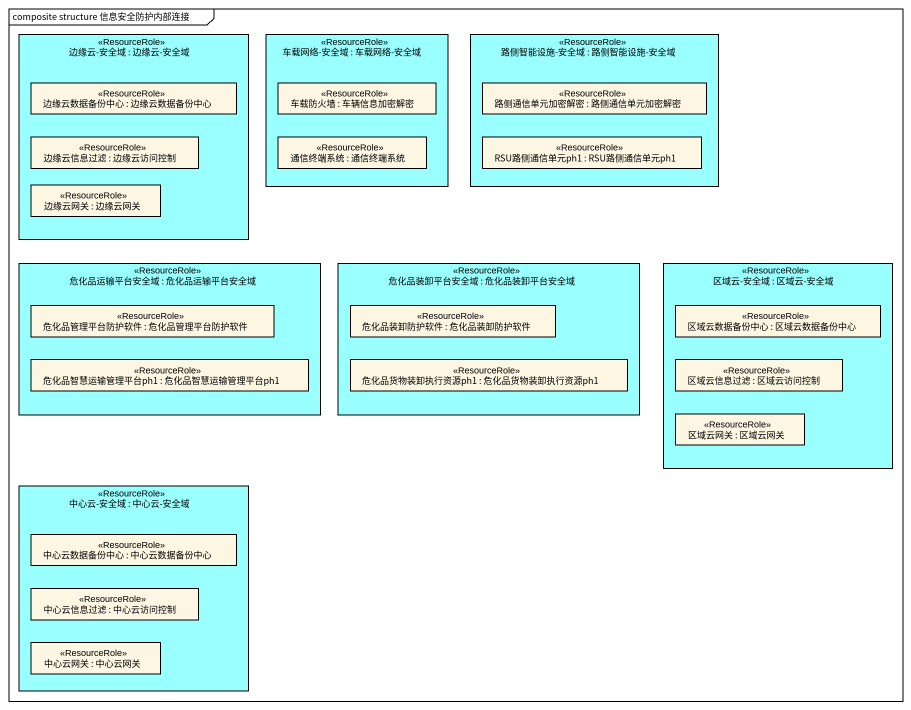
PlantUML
@startuml
mainframe composite structure 信息安全防护内部连接
rectangle "边缘云-安全域 : 边缘云-安全域" as 边缘云_安全域 <<ResourceRole>> #99FFFF {
  rectangle "边缘云数据备份中心 : 边缘云数据备份中心" as 边缘云数据备份中心 <<ResourceRole>>
  rectangle "边缘云信息过滤 : 边缘云访问控制" as 边缘云信息过滤 <<ResourceRole>>
  rectangle "边缘云网关 : 边缘云网关" as 边缘云网关 <<ResourceRole>>
}
rectangle "车载网络-安全域 : 车载网络-安全域" as 车载网络_安全域 <<ResourceRole>> #99FFFF {
  rectangle "车载防火墙 : 车辆信息加密解密" as 车载防火墙 <<ResourceRole>>
  rectangle "通信终端系统 : 通信终端系统" as 通信终端系统 <<ResourceRole>>
}
rectangle "路侧智能设施-安全域 : 路侧智能设施-安全域" as 路侧智能设施_安全域 <<ResourceRole>> #99FFFF {
  rectangle "路侧通信单元加密解密 : 路侧通信单元加密解密" as 路侧通信单元加密解密 <<ResourceRole>>
  rectangle "RSU路侧通信单元ph1 : RSU路侧通信单元ph1" as RSU路侧通信单元ph1 <<ResourceRole>>
}
rectangle "危化品运输平台安全域 : 危化品运输平台安全域" as 危化品运输平台安全域 <<ResourceRole>> #99FFFF {
  rectangle "危化品管理平台防护软件 : 危化品管理平台防护软件" as 危化品管理平台防护软件 <<ResourceRole>>
  rectangle "危化品智慧运输管理平台ph1 : 危化品智慧运输管理平台ph1" as 危化品智慧运输管理平台ph1 <<ResourceRole>>
}
rectangle "危化品装卸平台安全域 : 危化品装卸平台安全域" as 危化品装卸平台安全域 <<ResourceRole>> #99FFFF {
  rectangle "危化品装卸防护软件 : 危化品装卸防护软件" as 危化品装卸防护软件 <<ResourceRole>>
  rectangle "危化品货物装卸执行资源ph1 : 危化品货物装卸执行资源ph1" as 危化品货物装卸执行资源ph1 <<ResourceRole>>
}
rectangle "区域云-安全域 : 区域云-安全域" as 区域云_安全域 <<ResourceRole>> #99FFFF {
  rectangle "区域云数据备份中心 : 区域云数据备份中心" as 区域云数据备份中心 <<ResourceRole>>
  rectangle "区域云信息过滤 : 区域云访问控制" as 区域云信息过滤 <<ResourceRole>>
  rectangle "区域云网关 : 区域云网关" as 区域云网关 <<ResourceRole>>
}
rectangle "中心云-安全域 : 中心云-安全域" as 中心云_安全域 <<ResourceRole>> #99FFFF {
  rectangle "中心云数据备份中心 : 中心云数据备份中心" as 中心云数据备份中心 <<ResourceRole>>
  rectangle "中心云信息过滤 : 中心云访问控制" as 中心云信息过滤 <<ResourceRole>>
  rectangle "中心云网关 : 中心云网关" as 中心云网关 <<ResourceRole>>
}
@enduml
